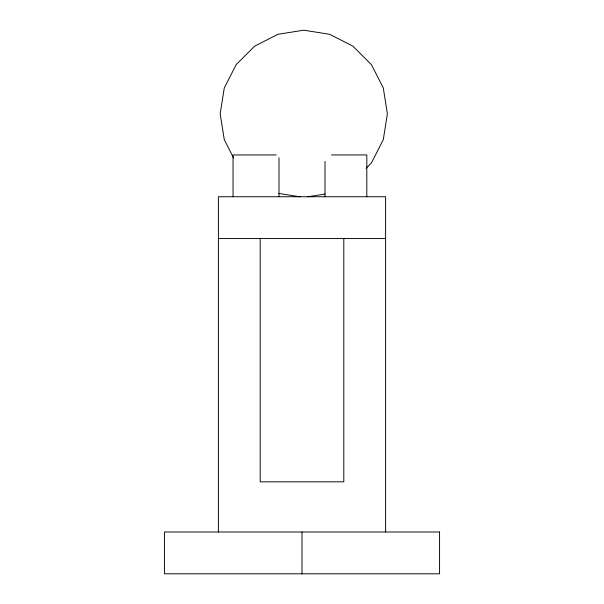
<?xml version="1.0" encoding="UTF-8"?>
<svg xmlns="http://www.w3.org/2000/svg" width="604" height="604" viewBox="0 0 604 604"><rect width="100%" height="100%" fill="white"/><g stroke="black" fill="none" stroke-linecap="round" stroke-linejoin="round"><path stroke-width="0.91" d="M366.137 168.229L371.422 162.944L383.298 139.637L387.383 113.801L383.298 87.973L371.422 64.666L352.925 46.168L329.618 34.292L303.782 30.2L277.946 34.292L254.639 46.168L236.141 64.666L224.273 87.973L220.181 113.801L224.273 139.637L233.597 157.954M307.474 196.821L325.005 194.05M276.179 154.941L233.046 154.941L233.046 196.745M331.513 154.941L366.809 154.941L366.809 196.745M218.399 238.55L385.601 238.55M278.867 193.461L300.09 196.821M385.601 531.996L385.601 196.745L218.399 196.745L218.399 531.996M343.804 238.55L343.804 481.833L260.196 481.833L260.196 238.55M325.012 161.442L325.012 196.745M302 531.996L302 573.8M278.988 157.727L278.988 196.745M439.569 531.996L164.431 531.996L164.431 573.8L439.569 573.8L439.569 531.996"/></g></svg>
